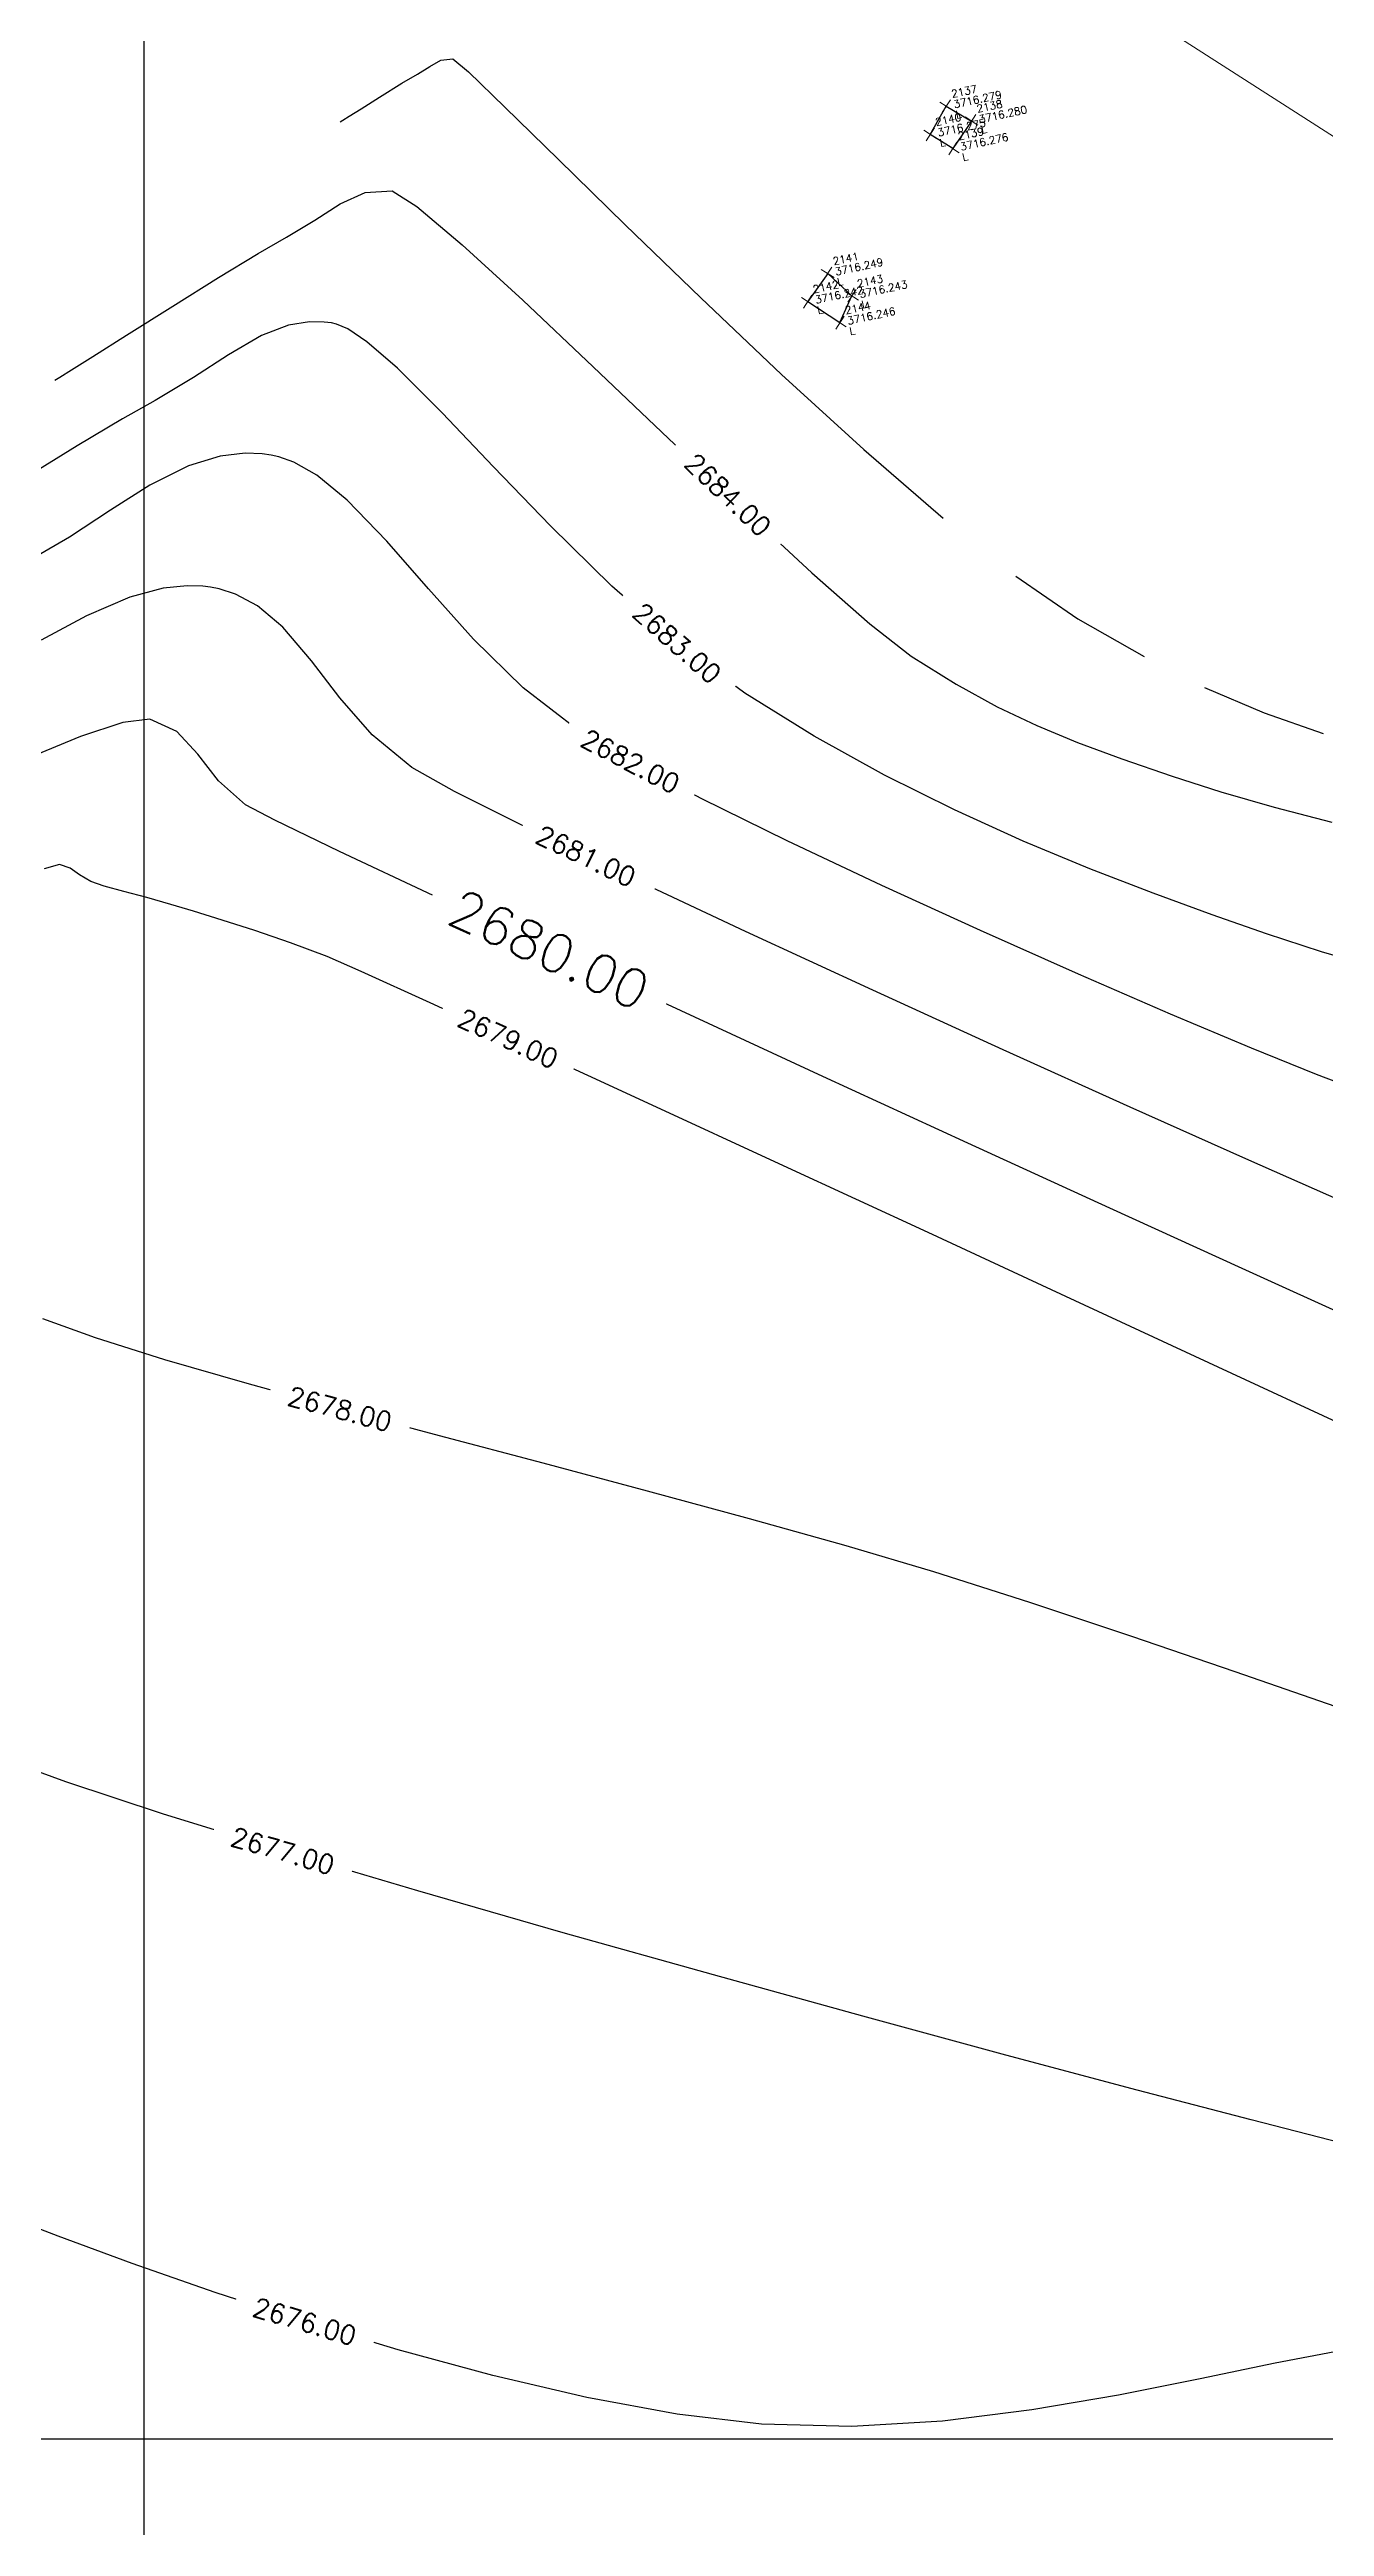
# Model space of a CAD drawing. Header units: millimetres. Extents: x 736950 to 740938, y 8500595 to 8502163.
# Drawn here: x 738298.76 to 738315.49, y 8501898.85 to 8501931.35 of the extents above; entities that cross this region are included whole.
import ezdxf

# ---------------------------------------------------------------- set-up
doc = ezdxf.new("R2010")
doc.units = ezdxf.units.MM
for name, color, linetype, lineweight in [('axeso', 1, 'Continuous', 5), ('LETRERO', 5, 'Continuous', 30), ('pista', 251, 'Continuous', 5)]:
    doc.layers.add(name, color=color, linetype=linetype, lineweight=lineweight)
for name, color, linetype in [('C-TOPO', 7, 'Continuous'), ('C-TOPO-MAJR', 9, 'Continuous'), ('C-TOPO-MINR', 8, 'Continuous'), ('C-TOPO-TEXT', 7, 'Continuous'), ('Cuadricula Coordenadas', 5, 'Continuous')]:
    doc.layers.add(name, color=color, linetype=linetype)
doc.styles.add('5mm', font='arial.ttf', dxfattribs={"height": 3})
doc.styles.get("Standard").update_dxf_attribs({"font": 'simplex.shx'})

# ---------------------------------------------------------------- blocks, each defined once
blk = doc.blocks.new('*U123')
at = {"layer": 'C-TOPO-MAJR', "color": 9, "linetype": 'Continuous', "lineweight": -3, "insert": (738305.31661424, 8501919.542299425, 2680), "char_height": 0.5, "width": 2.981904761904762, "attachment_point": 5, "rotation": 335.1089118735329, "bg_fill": 3, "box_fill_scale": 1.4, "bg_fill_color": 256, "bg_fill_true_color": 13158600, "bg_fill_transparency": 0}
blk.add_mtext('2680.00', dxfattribs=at)
at = {"layer": 'C-TOPO-MINR', "color": 4, "linetype": 'Continuous', "lineweight": -3, "char_height": 0.25, "attachment_point": 5, "bg_fill": 3, "box_fill_scale": 1.8, "bg_fill_color": 256, "bg_fill_true_color": 13158600, "bg_fill_transparency": 0}
for s, insert, width, rotation in [('2681.00', (738305.8681903069, 8501920.736629315, 2681), 1.442857142857143, 334.33947477500544), ('2679.00', (738304.7777318862, 8501918.375455284, 2679), 1.490952380952381, 335.3345618546817)]:
    blk.add_mtext(s, dxfattribs=dict(at, insert=insert, width=width, rotation=rotation))
blk = doc.blocks.new('*U124')
at = {"layer": 'C-TOPO-MINR', "color": 4, "linetype": 'Continuous', "lineweight": -3, "insert": (738302.5702260275, 8501913.514508065, 2678), "char_height": 0.25, "width": 1.490952380952381, "attachment_point": 5, "rotation": 344.9994810417987, "bg_fill": 3, "box_fill_scale": 1.8, "bg_fill_color": 256, "bg_fill_true_color": 13158600, "bg_fill_transparency": 0}
blk.add_mtext('2678.00', dxfattribs=at)
blk = doc.blocks.new('*U125')
at = {"layer": 'C-TOPO-MINR', "color": 4, "linetype": 'Continuous', "lineweight": -3, "insert": (738301.820219899, 8501907.715377118, 2677), "char_height": 0.25, "width": 1.490952380952381, "attachment_point": 5, "rotation": 343.50419049973374, "bg_fill": 3, "box_fill_scale": 1.8, "bg_fill_color": 256, "bg_fill_true_color": 13158600, "bg_fill_transparency": 0}
blk.add_mtext('2677.00', dxfattribs=at)
blk = doc.blocks.new('*U126')
at = {"layer": 'C-TOPO-MINR', "color": 4, "linetype": 'Continuous', "lineweight": -3, "insert": (738302.1080339479, 8501901.539289523, 2676), "char_height": 0.25, "width": 1.490952380952381, "attachment_point": 5, "rotation": 343.19517803251784, "bg_fill": 3, "box_fill_scale": 1.8, "bg_fill_color": 256, "bg_fill_true_color": 13158600, "bg_fill_transparency": 0}
blk.add_mtext('2676.00', dxfattribs=at)
blk = doc.blocks.new('*U147')
at = {"layer": 'C-TOPO-MINR', "color": 4, "linetype": 'Continuous', "lineweight": -3, "insert": (738305.799321075, 8501920.769715419, 2681), "char_height": 0.25, "width": 1.442857142857143, "attachment_point": 5, "rotation": 334.33947477500544, "bg_fill": 3, "box_fill_scale": 1.8, "bg_fill_color": 256, "bg_fill_true_color": 13158600, "bg_fill_transparency": 0}
blk.add_mtext('2681.00', dxfattribs=at)
at = {"layer": 'C-TOPO-MINR', "color": 4, "linetype": 'Continuous', "lineweight": -3, "insert": (738306.3834481975, 8501922.014022527, 2682), "char_height": 0.25, "width": 1.490952380952381, "attachment_point": 5, "rotation": 332.25331043231233, "bg_fill": 3, "box_fill_scale": 1.8, "bg_fill_color": 256, "bg_fill_true_color": 13158600, "bg_fill_transparency": 0}
blk.add_mtext('2682.00', dxfattribs=at)
blk = doc.blocks.new('*U148')
at = {"layer": 'C-TOPO-MINR', "color": 4, "linetype": 'Continuous', "lineweight": -3, "insert": (738306.9948770459, 8501923.564150322, 2683), "char_height": 0.25, "width": 1.490952380952381, "attachment_point": 5, "rotation": 318.73211755590563, "bg_fill": 3, "box_fill_scale": 1.8, "bg_fill_color": 256, "bg_fill_true_color": 13158600, "bg_fill_transparency": 0}
blk.add_mtext('2683.00', dxfattribs=at)
blk = doc.blocks.new('*U149')
at = {"layer": 'C-TOPO-MINR', "color": 4, "linetype": 'Continuous', "lineweight": -3, "insert": (738307.6625150036, 8501925.511473738, 2684), "char_height": 0.25, "width": 1.490952380952381, "attachment_point": 5, "rotation": 316.5700078280581, "bg_fill": 3, "box_fill_scale": 1.8, "bg_fill_color": 256, "bg_fill_true_color": 13158600, "bg_fill_transparency": 0}
blk.add_mtext('2684.00', dxfattribs=at)

msp = doc.modelspace()

# ---------------------------------------------------------------- linework, layer by layer
at = {"layer": 'axeso', "linetype": 'Continuous', "extrusion": (0.8396937013368279, -0.543060298618172, 0)}
for points, elevation in [([(7539964.818617218, 0), (7539964.618647421, 0)], -3997106.278448018), ([(7539964.834880672, 0), (7539964.63491087, 0)], -3997105.893074824), ([(7539964.393646041, 0), (7539964.193676242, 0)], -3997106.253699285), ([(7539964.398595787, 0), (7539964.198625989, 0)], -3997105.903681429), ([(7539962.130197233, 0), (7539961.930227437, 0)], -3997106.391585117), ([(7539961.678356, 0), (7539961.478386203, 0)], -3997106.410677002), ([(7539962.056658127, 0), (7539961.856688331, 0)], -3997105.964492622), ([(7539961.675527571, 0), (7539961.475557775, 0)], -3997105.907216974)]:
    msp.add_lwpolyline(points, dxfattribs=dict(at, elevation=elevation))
at = {"layer": 'axeso', "linetype": 'Continuous'}
for points in [[(738310.6100409459, 8501930.557422189), (738310.4421275667, 8501930.666017849)], [(738310.9424684277, 8501930.361797625), (738310.7745550484, 8501930.470393283)], [(738310.4000373298, 8501930.187136512), (738310.2321239506, 8501930.295732172)], [(738310.6966331301, 8501930.00121198), (738310.5287197509, 8501930.10980764)], [(738309.0550662805, 8501928.361413129), (738308.8871529013, 8501928.470008789)], [(738308.7936579097, 8501927.992372936), (738308.6257445306, 8501928.100968596)], [(738309.3737569896, 8501928.067725824), (738309.2058436103, 8501928.176321484)], [(738309.2148741167, 8501927.71658877), (738309.0469607376, 8501927.825184427)]]:
    msp.add_lwpolyline(points, dxfattribs=at)
at = {"layer": 'C-TOPO', "color": 3, "linetype": 'Continuous', "lineweight": -3}
for p, q in [((738303.3829119693, 8501930.911260732, 2685), (738303.5879347976, 8501931.030860892, 2685)), ((738303.5879347976, 8501931.030860892, 2685), (738303.7499363832, 8501931.131126462, 2685)), ((738303.7499363832, 8501931.131126462, 2685), (738303.8958452333, 8501931.214125162, 2685)), ((738303.8958452333, 8501931.214125162, 2685), (738304.0506930276, 8501931.234100107, 2685)), ((738304.0506930276, 8501931.234100107, 2685), (738304.255652735, 8501931.06106356, 2685)), ((738304.255652735, 8501931.06106356, 2685), (738304.7354151558, 8501930.599047776, 2685)), ((738302.849584536, 8501930.578246474, 2685), (738303.090620464, 8501930.730080621, 2685)), ((738303.090620464, 8501930.730080621, 2685), (738303.3829119693, 8501930.911260732, 2685)), ((738302.5753666832, 8501930.405882355, 2685), (738302.6088246265, 8501930.42665059, 2685)), ((738302.6088246265, 8501930.42665059, 2685), (738302.6924213634, 8501930.479075411, 2685)), ((738302.6924213634, 8501930.479075411, 2685), (738302.849584536, 8501930.578246474, 2685)), ((738304.7354151558, 8501930.599047776, 2685), (738305.438200281, 8501929.90958322, 2685)), ((738305.438200281, 8501929.90958322, 2685), (738306.3122281018, 8501929.054200374, 2685)), ((738306.3122281018, 8501929.054200374, 2685), (738307.3057186095, 8501928.094429702, 2685)), ((738307.3057186095, 8501928.094429702, 2685), (738308.3668917952, 8501927.09180168, 2685)), ((738308.3668917952, 8501927.09180168, 2685), (738309.4439676498, 8501926.107846785, 2685)), ((738309.4439676498, 8501926.107846785, 2685), (738310.4851661647, 8501925.204095487, 2685)), ((738311.4387073311, 8501924.442078255, 2685), (738312.2528111398, 8501923.883325566, 2685)), ((738312.2528111398, 8501923.883325566, 2685), (738313.1256451478, 8501923.38859272, 2685)), ((738313.9166914896, 8501922.984666701, 2690), (738314.6962566986, 8501922.651283909, 2690)), ((738300.0779634526, 8501922.5653202, 2680), (738299.7233176547, 8501922.52360503, 2680)), ((738300.4308942602, 8501922.403668506, 2680), (738300.0779634526, 8501922.5653202, 2680)), ((738314.6962566986, 8501922.651283909, 2690), (738315.4746709195, 8501922.377319597, 2690)), ((738299.1680999477, 8501922.341280075, 2680), (738298.4581443357, 8501922.047179053, 2680)), ((738299.7233176547, 8501922.52360503, 2680), (738299.1680999477, 8501922.341280075, 2680)), ((738300.7050814235, 8501922.107570687, 2680), (738300.4308942602, 8501922.403668506, 2680)), ((738300.978796723, 8501921.75975756, 2680), (738300.7050814235, 8501922.107570687, 2680)), ((738301.3303119391, 8501921.442959946, 2680), (738300.978796723, 8501921.75975756, 2680)), ((738301.7174839984, 8501921.241825972, 2680), (738301.3303119391, 8501921.442959946, 2680)), ((738302.566807001, 8501920.832433661, 2680), (738301.7174839984, 8501921.241825972, 2680)), ((738303.7944580478, 8501920.253139365, 2680), (738302.566807001, 8501920.832433661, 2680)), ((738305.3166142398, 8501919.542299425, 2680), (738303.7944580478, 8501920.253139365, 2680)), ((738307.0494526775, 8501918.738270182, 2680), (738305.3166142398, 8501919.542299425, 2680)), ((738308.9091504613, 8501917.879407989, 2680), (738307.0494526775, 8501918.738270182, 2680)), ((738310.811884692, 8501917.004069185, 2680), (738308.9091504613, 8501917.879407989, 2680)), ((738312.6738324708, 8501916.150610115, 2680), (738310.811884692, 8501917.004069185, 2680)), ((738314.4111708978, 8501915.357387127, 2680), (738312.6738324708, 8501916.150610115, 2680)), ((738315.940077074, 8501914.662756566, 2680), (738314.4111708978, 8501915.357387127, 2680))]:
    msp.add_line(p, q, dxfattribs=at)
at = {"layer": 'C-TOPO', "color": 42, "linetype": 'Continuous', "lineweight": -3}
for p, q in [((738302.5740817905, 8501929.33097574, 2684), (738302.9022920979, 8501929.478488067, 2684)), ((738302.9022920979, 8501929.478488067, 2684), (738303.2561471126, 8501929.500344126, 2684)), ((738303.2561471126, 8501929.500344126, 2684), (738303.5812709488, 8501929.29673115, 2684)), ((738301.8678724227, 8501928.890626483, 2684), (738302.2398354718, 8501929.115718191, 2684)), ((738302.2398354718, 8501929.115718191, 2684), (738302.5740817905, 8501929.33097574, 2684)), ((738303.5812709488, 8501929.29673115, 2684), (738304.1753246877, 8501928.791685091, 2684)), ((738301.499180594, 8501928.680208435, 2684), (738301.8678724227, 8501928.890626483, 2684)), ((738304.1753246877, 8501928.791685091, 2684), (738304.969315153, 8501928.063527571, 2684)), ((738300.9773377227, 8501928.36291692, 2684), (738301.499180594, 8501928.680208435, 2684)), ((738300.375929422, 8501927.988285676, 2684), (738300.9773377227, 8501928.36291692, 2684)), ((738299.7685413054, 8501927.605848428, 2684), (738300.375929422, 8501927.988285676, 2684)), ((738302.1698443611, 8501927.781342857, 2683), (738301.8942610985, 8501927.736281881, 2683)), ((738302.3621913989, 8501927.778811468, 2683), (738302.1698443611, 8501927.781342857, 2683)), ((738302.4616011975, 8501927.766588144, 2683), (738302.3621913989, 8501927.778811468, 2683)), ((738302.526971395, 8501927.75096729, 2683), (738302.4616011975, 8501927.766588144, 2683)), ((738304.969315153, 8501928.063527571, 2684), (738305.8942491676, 8501927.190580208, 2684)), ((738299.3277748773, 8501927.327564979, 2684), (738299.7685413054, 8501927.605848428, 2684)), ((738301.5418828676, 8501927.601603128, 2683), (738301.1061588512, 8501927.348946482, 2683)), ((738301.8942610985, 8501927.736281881, 2683), (738301.5418828676, 8501927.601603128, 2683)), ((738302.672381426, 8501927.687563429, 2683), (738302.526971395, 8501927.75096729, 2683)), ((738302.9256008596, 8501927.518488185, 2683), (738302.672381426, 8501927.687563429, 2683)), ((738303.3243597909, 8501927.172998864, 2683), (738302.9256008596, 8501927.518488185, 2683)), ((738298.8950588385, 8501927.05590194, 2684), (738299.04825886, 8501927.15163443, 2684)), ((738299.04825886, 8501927.15163443, 2684), (738299.3277748773, 8501927.327564979, 2684)), ((738301.1061588512, 8501927.348946482, 2683), (738300.6504793158, 8501927.048736988, 2683)), ((738303.911639732, 8501926.586806292, 2683), (738303.3243597909, 8501927.172998864, 2683)), ((738305.8942491676, 8501927.190580208, 2684), (738306.8811335551, 8501926.251164623, 2684)), ((738298.8301680794, 8501927.015690869, 2684), (738298.8950588385, 8501927.05590194, 2684)), ((738300.6504793158, 8501927.048736988, 2683), (738300.1478100478, 8501926.750392074, 2683)), ((738299.7156658426, 8501926.507293345, 2683), (738299.1226959066, 8501926.152391274, 2683)), ((738300.1478100478, 8501926.750392074, 2683), (738299.7156658426, 8501926.507293345, 2683)), ((738304.5854122886, 8501925.879192268, 2683), (738303.911639732, 8501926.586806292, 2683)), ((738299.1226959066, 8501926.152391274, 2683), (738298.420640124, 8501925.720514262, 2683)), ((738306.8811335551, 8501926.251164623, 2684), (738307.8609751387, 8501925.323602432, 2684)), ((738300.5831207234, 8501925.893007556, 2682), (738300.0755695313, 8501925.63763926, 2682)), ((738300.9993734161, 8501926.019814052, 2682), (738300.5831207234, 8501925.893007556, 2682)), ((738301.3248790967, 8501926.056264983, 2682), (738300.9993734161, 8501926.019814052, 2682)), ((738301.5508522391, 8501926.047830684, 2682), (738301.3248790967, 8501926.056264983, 2682)), ((738301.6670552825, 8501926.032832162, 2682), (738301.5508522391, 8501926.047830684, 2682)), ((738301.7674187187, 8501926.011778079, 2682), (738301.6670552825, 8501926.032832162, 2682)), ((738301.9670905267, 8501925.941104772, 2682), (738301.7674187187, 8501926.011778079, 2682)), ((738302.2656830343, 8501925.77027263, 2682), (738301.9670905267, 8501925.941104772, 2682)), ((738305.3325965999, 8501925.103789678, 2683), (738304.5854122886, 8501925.879192268, 2683)), ((738300.0755695313, 8501925.63763926, 2682), (738299.5617587717, 8501925.312016664, 2682)), ((738302.6669208746, 8501925.43994891, 2682), (738302.2656830343, 8501925.77027263, 2682)), ((738299.5617587717, 8501925.312016664, 2682), (738299.0197857253, 8501924.956177041, 2682)), ((738303.1838083555, 8501924.90177978, 2682), (738302.6669208746, 8501925.43994891, 2682)), ((738307.8609751387, 8501925.323602432, 2684), (738308.7647807418, 8501924.48621526, 2684)), ((738299.0197857253, 8501924.956177041, 2682), (738298.4277476729, 8501924.610157663, 2682)), ((738303.7311373657, 8501924.275688674, 2682), (738303.1838083555, 8501924.90177978, 2682)), ((738306.140111806, 8501924.314231403, 2683), (738305.3325965999, 8501925.103789678, 2683)), ((738300.249000991, 8501924.284210656, 2681), (738299.812952038, 8501924.16612168, 2681)), ((738300.5653135381, 8501924.31847281, 2681), (738300.249000991, 8501924.284210656, 2681)), ((738300.7711195361, 8501924.311898923, 2681), (738300.5653135381, 8501924.31847281, 2681)), ((738300.8725093675, 8501924.29907618, 2681), (738300.7711195361, 8501924.311898923, 2681)), ((738300.987331018, 8501924.27626558, 2681), (738300.8725093675, 8501924.29907618, 2681)), ((738301.2008716809, 8501924.207861159, 2681), (738300.987331018, 8501924.27626558, 2681)), ((738301.4867978635, 8501924.054502767, 2681), (738301.2008716809, 8501924.207861159, 2681)), ((738304.3232617101, 8501923.61659786, 2682), (738303.7311373657, 8501924.275688674, 2682)), ((738306.994877046, 8501923.564150322, 2683), (738306.140111806, 8501924.314231403, 2683)), ((738308.7647807418, 8501924.48621526, 2684), (738309.5235571876, 8501923.817324722, 2684)), ((738299.2446842067, 8501923.923479533, 2681), (738298.6503378946, 8501923.602905259, 2681)), ((738299.812952038, 8501924.16612168, 2681), (738299.2446842067, 8501923.923479533, 2681)), ((738301.8202887843, 8501923.772665905, 2681), (738301.4867978635, 8501924.054502767, 2681)), ((738302.1956517234, 8501923.333280595, 2681), (738301.8202887843, 8501923.772665905, 2681)), ((738304.9745351931, 8501922.97942961, 2682), (738304.3232617101, 8501923.61659786, 2682)), ((738307.8838114595, 8501922.907179318, 2683), (738306.994877046, 8501923.564150322, 2683)), ((738309.5235571876, 8501923.817324722, 2684), (738310.0683112997, 8501923.395252442, 2684)), ((738302.5705721849, 8501922.845400624, 2681), (738302.1956517234, 8501923.333280595, 2681)), ((738310.0683112997, 8501923.395252442, 2684), (738310.6554131795, 8501923.028293917, 2684)), ((738305.6993116194, 8501922.419106193, 2682), (738304.9745351931, 8501922.97942961, 2682)), ((738308.7948028937, 8501922.343158728, 2683), (738307.8838114595, 8501922.907179318, 2683)), ((738310.6554131795, 8501923.028293917, 2684), (738311.1935809257, 8501922.731034933, 2684)), ((738302.9939816947, 8501922.360745085, 2681), (738302.5705721849, 8501922.845400624, 2681)), ((738311.1935809257, 8501922.731034933, 2684), (738311.7144611863, 8501922.482398622, 2684)), ((738303.5148117793, 8501921.93103307, 2681), (738302.9939816947, 8501922.360745085, 2681)), ((738306.3834481974, 8501922.014022527, 2682), (738305.6993116194, 8501922.419106193, 2682)), ((738309.7158213818, 8501921.834027031, 2683), (738308.7948028937, 8501922.343158728, 2683)), ((738311.7144611863, 8501922.482398622, 2684), (738312.249700609, 8501922.261308113, 2684)), ((738312.249700609, 8501922.261308113, 2684), (738312.830945842, 8501922.046686538, 2684)), ((738304.0749287758, 8501921.61830611, 2681), (738303.5148117793, 8501921.93103307, 2681)), ((738307.31914766, 8501921.52179625, 2682), (738306.3834481974, 8501922.014022527, 2682)), ((738312.830945842, 8501922.046686538, 2684), (738313.4898435327, 8501921.81745703, 2684)), ((738305.0535681437, 8501921.127989475, 2681), (738304.0749287758, 8501921.61830611, 2681)), ((738310.6339093435, 8501921.376564315, 2683), (738309.7158213818, 8501921.834027031, 2683)), ((738313.4898435327, 8501921.81745703, 2684), (738314.128929065, 8501921.611685438, 2684)), ((738314.128929065, 8501921.611685438, 2684), (738314.829633371, 8501921.411782585, 2684)), ((738308.4406008502, 8501920.969417926, 2682), (738307.31914766, 8501921.52179625, 2682)), ((738311.5361091978, 8501920.967550663, 2683), (738310.6339093435, 8501921.376564315, 2683)), ((738314.829633371, 8501921.411782585, 2684), (738315.5884009354, 8501921.217571538, 2684)), ((738306.3568275291, 8501920.501878593, 2681), (738305.0535681437, 8501921.127989475, 2681)), ((738309.6819986101, 8501920.38387812, 2682), (738308.4406008502, 8501920.969417926, 2682)), ((738312.4094633638, 8501920.60376617, 2683), (738311.5361091978, 8501920.967550663, 2683)), ((738298.8902495801, 8501920.65888842, 2679), (738298.6895493054, 8501920.601507392, 2679)), ((738299.0326337655, 8501920.61334273, 2679), (738298.8902495801, 8501920.65888842, 2679)), ((738299.1545752423, 8501920.522907639, 2679), (738299.0326337655, 8501920.61334273, 2679)), ((738299.2998388339, 8501920.435380979, 2679), (738299.1545752423, 8501920.522907639, 2679)), ((738299.4780007637, 8501920.377157912, 2679), (738299.2998388339, 8501920.435380979, 2679)), ((738299.7340852016, 8501920.307779618, 2679), (738299.4780007637, 8501920.377157912, 2679)), ((738300.0363941991, 8501920.227367828, 2679), (738299.7340852016, 8501920.307779618, 2679)), ((738307.8908045773, 8501919.781768909, 2681), (738306.3568275291, 8501920.501878593, 2681)), ((738310.9775317826, 8501919.792167405, 2682), (738309.6819986101, 8501920.38387812, 2682)), ((738313.2410142611, 8501920.281990917, 2683), (738312.4094633638, 8501920.60376617, 2683)), ((738314.0178043086, 8501919.999005, 2683), (738313.2410142611, 8501920.281990917, 2683)), ((738300.3532298071, 8501920.136044266, 2679), (738300.0363941991, 8501920.227367828, 2679)), ((738300.6499572376, 8501920.045935258, 2679), (738300.3532298071, 8501920.136044266, 2679)), ((738301.0243945462, 8501919.931267574, 2679), (738300.6499572376, 8501920.045935258, 2679)), ((738314.7268759254, 8501919.751588495, 2683), (738314.0178043086, 8501919.999005, 2683)), ((738301.4554032908, 8501919.793356944, 2679), (738301.0243945462, 8501919.931267574, 2679)), ((738301.9218450298, 8501919.633519093, 2679), (738301.4554032908, 8501919.793356944, 2679)), ((738302.4025813213, 8501919.453069745, 2679), (738301.9218450298, 8501919.633519093, 2679)), ((738309.5615969339, 8501919.009455862, 2681), (738307.8908045773, 8501919.781768909, 2681)), ((738312.2613912098, 8501919.221276343, 2682), (738310.9775317826, 8501919.792167405, 2682)), ((738315.4486897003, 8501919.514863048, 2683), (738314.7268759254, 8501919.751588495, 2683)), ((738302.8473026949, 8501919.25784844, 2679), (738302.4025813213, 8501919.453069745, 2679)), ((738316.1006189038, 8501919.324383482, 2683), (738315.4486897003, 8501919.514863048, 2683)), ((738303.7543231536, 8501918.845422978, 2679), (738302.8473026949, 8501919.25784844, 2679)), ((738311.2753022448, 8501918.226734884, 2681), (738309.5615969339, 8501919.009455862, 2681)), ((738313.4677677347, 8501918.6981955, 2682), (738312.2613912098, 8501919.221276343, 2682)), ((738305.0377396124, 8501918.25605506, 2679), (738303.7543231536, 8501918.845422978, 2679)), ((738314.5308521993, 8501918.249915445, 2682), (738313.4677677347, 8501918.6981955, 2682)), ((738306.6116489861, 8501917.530006384, 2679), (738305.0377396124, 8501918.25605506, 2679)), ((738312.9380181557, 8501917.475401416, 2681), (738311.2753022448, 8501918.226734884, 2681)), ((738315.3848354464, 8501917.903426742, 2682), (738314.5308521993, 8501918.249915445, 2682)), ((738315.9639083183, 8501917.68571996, 2682), (738315.3848354464, 8501917.903426742, 2682)), ((738308.3901481899, 8501916.70753865, 2679), (738306.6116489861, 8501917.530006384, 2679)), ((738314.4558423121, 8501916.797250899, 2681), (738312.9380181557, 8501917.475401416, 2681)), ((738310.2873341385, 8501915.828913549, 2679), (738308.3901481899, 8501916.70753865, 2679)), ((738315.7348723598, 8501916.23407877, 2681), (738314.4558423121, 8501916.797250899, 2681)), ((738312.2173037471, 8501914.934392786, 2679), (738310.2873341385, 8501915.828913549, 2679)), ((738314.0941539308, 8501914.064238055, 2679), (738312.2173037471, 8501914.934392786, 2679)), ((738299.3637863446, 8501914.447598932, 2678), (738298.6711645989, 8501914.69977409, 2678)), ((738300.2718876976, 8501914.162121749, 2678), (738299.3637863446, 8501914.447598932, 2678)), ((738301.3543928586, 8501913.849154228, 2678), (738300.2718876976, 8501914.162121749, 2678)), ((738302.5702260274, 8501913.514508065, 2678), (738301.3543928586, 8501913.849154228, 2678)), ((738315.8319816041, 8501913.258711057, 2679), (738314.0941539308, 8501914.064238055, 2679)), ((738303.878311405, 8501913.163994946, 2678), (738302.5702260274, 8501913.514508065, 2678)), ((738305.2375731912, 8501912.803426562, 2678), (738303.878311405, 8501913.163994946, 2678)), ((738306.6069355868, 8501912.438614605, 2678), (738305.2375731912, 8501912.803426562, 2678)), ((738307.9453227922, 8501912.075370768, 2678), (738306.6069355868, 8501912.438614605, 2678)), ((738309.2116590076, 8501911.719506735, 2678), (738307.9453227922, 8501912.075370768, 2678)), ((738310.3648684334, 8501911.376834204, 2678), (738309.2116590076, 8501911.719506735, 2678)), ((738311.6251543055, 8501910.975445503, 2678), (738310.3648684334, 8501911.376834204, 2678)), ((738312.9621651387, 8501910.530146716, 2678), (738311.6251543055, 8501910.975445503, 2678)), ((738314.3199777525, 8501910.065440327, 2678), (738312.9621651387, 8501910.530146716, 2678)), ((738315.6426689663, 8501909.605828809, 2678), (738314.3199777525, 8501910.065440327, 2678)), ((738298.9724254578, 8501908.62056618, 2677), (738298.0424903638, 8501908.9641672, 2677)), ((738300.2559054295, 8501908.198184682, 2677), (738298.9724254578, 8501908.62056618, 2677)), ((738301.820219899, 8501907.715377118, 2677), (738300.2559054295, 8501908.198184682, 2677)), ((738303.592658486, 8501907.190497894, 2677), (738301.820219899, 8501907.715377118, 2677)), ((738305.5005108113, 8501906.641901417, 2677), (738303.592658486, 8501907.190497894, 2677)), ((738307.4710664945, 8501906.087942094, 2677), (738305.5005108113, 8501906.641901417, 2677)), ((738309.4316151559, 8501905.546974331, 2677), (738307.4710664945, 8501906.087942094, 2677)), ((738311.3094464157, 8501905.037352538, 2677), (738309.4316151559, 8501905.546974331, 2677)), ((738313.0318498939, 8501904.577431118, 2677), (738311.3094464157, 8501905.037352538, 2677)), ((738314.5261152105, 8501904.185564479, 2677), (738313.0318498939, 8501904.577431118, 2677)), ((738315.7195319858, 8501903.880107034, 2677), (738314.5261152105, 8501904.185564479, 2677)), ((738298.8742483531, 8501902.658300934, 2676), (738298.052706914, 8501902.97320879, 2676)), ((738299.8457661814, 8501902.302141761, 2676), (738298.8742483531, 8501902.658300934, 2676)), ((738300.9345861346, 8501901.923036287, 2676), (738299.8457661814, 8501902.302141761, 2676)), ((738302.1080339479, 8501901.539289523, 2676), (738300.9345861346, 8501901.923036287, 2676)), ((738303.333435357, 8501901.169206493, 2676), (738302.1080339479, 8501901.539289523, 2676)), ((738304.5781160968, 8501900.831092209, 2676), (738303.333435357, 8501901.169206493, 2676)), ((738315.7171425297, 8501901.161196856, 2676), (738314.8414992051, 8501900.993438624, 2676)), ((738305.8094019031, 8501900.543251688, 2676), (738304.5781160968, 8501900.831092209, 2676)), ((738313.8564491989, 8501900.78866008, 2676), (738312.7851637312, 8501900.574922636, 2676)), ((738314.8414992051, 8501900.993438624, 2676), (738313.8564491989, 8501900.78866008, 2676)), ((738306.994618511, 8501900.323989946, 2676), (738305.8094019031, 8501900.543251688, 2676)), ((738312.7851637312, 8501900.574922636, 2676), (738311.6508140228, 8501900.380287698, 2676)), ((738308.1010916561, 8501900.191612, 2676), (738306.994618511, 8501900.323989946, 2676)), ((738309.2856067645, 8501900.160570974, 2676), (738308.1010916561, 8501900.191612, 2676)), ((738310.4765712937, 8501900.232816674, 2676), (738309.2856067645, 8501900.160570974, 2676)), ((738311.6508140228, 8501900.380287698, 2676), (738310.4765712937, 8501900.232816674, 2676))]:
    msp.add_line(p, q, dxfattribs=at)
at = {"layer": 'Cuadricula Coordenadas', "color": 8}
for p, q in [((738300, 8500595.507225098), (738300, 8502130.641312934)), ((736950.2264744169, 8501900), (738552.8979275209, 8501900))]:
    msp.add_line(p, q, dxfattribs=at)
at = {"layer": 'LETRERO'}
for p, q in [((738310.3160806402, 8501930.241434343), (738310.5260842564, 8501930.611720018)), ((738310.5260842564, 8501930.611720018), (738310.858511738, 8501930.416095454)), ((738310.858511738, 8501930.416095454), (738310.6126764405, 8501930.055509811)), ((738310.6126764405, 8501930.055509811), (738310.3160806402, 8501930.241434343)), ((738308.971109591, 8501928.415710958), (738308.7097012202, 8501928.046670767)), ((738309.2898002999, 8501928.122023655), (738308.971109591, 8501928.415710958)), ((738309.1309174271, 8501927.770886598), (738309.2898002999, 8501928.122023655)), ((738308.7097012202, 8501928.046670767), (738309.1309174271, 8501927.770886598))]:
    msp.add_line(p, q, dxfattribs=at)
at = {"layer": 'pista'}
msp.add_line((738312.2943266915, 8501932.338013357), (738333.4558001794, 8501918.770858873), dxfattribs=at)

# ---------------------------------------------------------------- texts
at = {"layer": 'axeso', "color": 2, "char_height": 0.1, "attachment_point": 1, "rotation": 12.107789108739986, "style": '5mm'}
for s, insert, width in [('\\Ftxt.shx;\\W1.0000000000;\\T1.0000000000;\\o\\l2137', (738310.5840069473, 8501930.818468563), 0.4666666666666667), ('\\Ftxt.shx;\\W1.0000000000;\\T1.0000000000;\\o\\l2138', (738310.9164344285, 8501930.622844003), 0.4666666666666667), ('\\Ftxt.shx;\\W1.0000000000;\\T1.0000000000;\\o\\l2140', (738310.3740033311, 8501930.448182888), 0.45), ('\\Ftxt.shx;\\W1.0000000000;\\T1.0000000000;\\o\\l2139', (738310.6705991311, 8501930.262258356), 0.4666666666666667), ('\\Ftxt.shx;\\W1.0000000000;\\T1.0000000000;\\o\\l2141', (738309.0290322816, 8501928.622459505), 0.4333333333333333), ('\\Ftxt.shx;\\W1.0000000000;\\T1.0000000000;\\o\\l2142', (738308.7676239113, 8501928.25341931), 0.4666666666666667), ('\\Ftxt.shx;\\W1.0000000000;\\T1.0000000000;\\o\\l2143', (738309.3477229907, 8501928.3287722), 0.4666666666666667), ('\\Ftxt.shx;\\W1.0000000000;\\T1.0000000000;\\o\\l2144', (738309.1888401179, 8501927.977635145), 0.4666666666666667)]:
    msp.add_mtext(s, dxfattribs=dict(at, insert=insert, width=width))
at = {"layer": 'axeso', "color": 1, "char_height": 0.1, "attachment_point": 1, "rotation": 12.107789108739986, "style": '5mm'}
for s, insert, width in [('\\Ftxt.shx;\\W1.0000000000;\\T1.0000000000;\\o\\l3716.279', (738310.6133721553, 8501930.681582902), 0.8), ('\\Ftxt.shx;\\W1.0000000000;\\T1.0000000000;\\o\\l3716.275', (738310.4033685391, 8501930.311297227), 0.8), ('\\Ftxt.shx;\\W1.0000000000;\\T1.0000000000;\\o\\l3716.280', (738310.9457996365, 8501930.485958342), 0.7833333333333334), ('\\Ftxt.shx;\\W1.0000000000;\\T1.0000000000;\\o\\l3716.276', (738310.6999643391, 8501930.125372695), 0.8), ('\\Ftxt.shx;\\W1.0000000000;\\T1.0000000000;\\o\\l3716.249', (738309.0583974897, 8501928.485573843), 0.8), ('\\Ftxt.shx;\\W1.0000000000;\\T1.0000000000;\\o\\l3716.242', (738308.7969891193, 8501928.116533648), 0.8), ('\\Ftxt.shx;\\W1.0000000000;\\T1.0000000000;\\o\\l3716.243', (738309.3770881988, 8501928.191886539), 0.8), ('\\Ftxt.shx;\\W1.0000000000;\\T1.0000000000;\\o\\l3716.246', (738309.2182053259, 8501927.840749484), 0.8)]:
    msp.add_mtext(s, dxfattribs=dict(at, insert=insert, width=width))
at = {"layer": 'axeso', "color": 3, "char_height": 0.1, "width": 0.2, "attachment_point": 1, "rotation": 12.107789108739986, "style": '5mm'}
for insert in [(738310.6427373635, 8501930.54469724), (738310.4327337471, 8501930.174411565), (738310.9751648445, 8501930.349072678), (738310.7293295471, 8501929.988487033), (738309.0877626977, 8501928.348688181), (738308.8263543273, 8501927.979647987), (738309.4064534068, 8501928.055000877), (738309.2475705339, 8501927.70386382)]:
    msp.add_mtext('\\Ftxt.shx;\\W1.0000000000;\\T1.0000000000;\\o\\lL', dxfattribs=dict(at, insert=insert))

# ---------------------------------------------------------------- next in the draw order: block references
at = {"layer": 'C-TOPO-TEXT', "color": 7, "linetype": 'Continuous', "lineweight": -3}
for name in ['*U149', '*U123', '*U124', '*U125', '*U126']:
    msp.add_blockref(name, (0, 0), dxfattribs=at)

# ---------------------------------------------------------------- next in the draw order: block references
msp.add_blockref('*U147', (0, 0), dxfattribs=at)

# ---------------------------------------------------------------- next in the draw order: block references
msp.add_blockref('*U148', (0, 0), dxfattribs=at)

doc.saveas('drawing.dxf')
